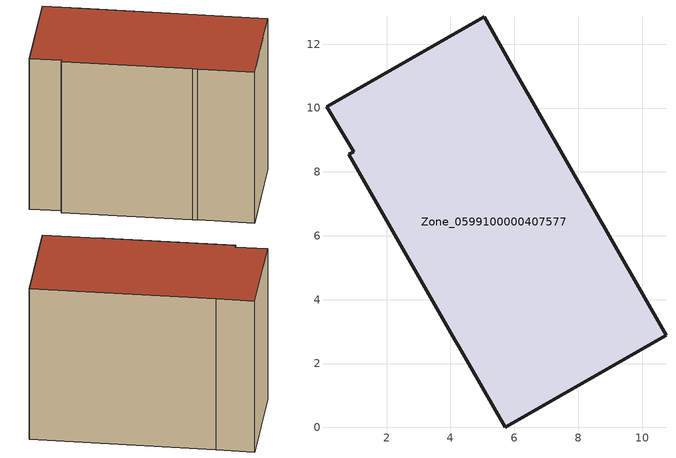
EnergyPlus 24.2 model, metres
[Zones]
Zone_0599100000407577
 floor ground (C_G): 0.82,8.55 0.97,8.64 0.12,10.04 5.07,12.87 6.02,11.13 10.75,2.88 5.72,0 4.27,2.52 4.14,2.75 z0
 wall outside (C_F): 5.72,0 10.75,2.88 6.02,11.13 5.07,12.87 0.12,10.04 0.97,8.64 0.82,8.55 4.14,2.75 4.27,2.52 5.72,0 z0:8.65
 roof outside (C_R): 0.97,8.64 0.82,8.55 4.14,2.75 4.27,2.52 5.72,0 10.75,2.88 6.02,11.13 5.07,12.87 0.12,10.04 z8.65
[BUILDING]
Pand.0599100000407577: North Axis=0; Terrain=City; Loads Convergence Tolerance Value=0.04; Temperature Convergence Tolerance Value=0.4; Solar Distribution=FullExterior; Maximum Number of Warmup Days=25; Minimum Number of Warmup Days=1
[Site:Location]
Rotterdam.The.Hague.AP_ZH_NLD Design_Conditions: Latitude=51.96; Longitude=4.45; Time Zone=1; Elevation=-4.5
[SITE:GROUNDTEMPERATURE:BUILDINGSURFACE]
18, 18, 18, 18, 18, 18, 18, 18, 18, 18, 18, 18
[MATERIAL] Thermal Absorptance=0.9; Solar Absorptance=0.7; Visible Absorptance=0.7
Name | Roughness | Thickness | Conductivity | Density | Specific Heat
G.TC.1992-2005 | MediumSmooth | 0.15 | 0.06 | 540 | 1210
F.TC.1992-2005 | Rough | 0.3 | 0.12 | 1920 | 840
R.TC.1992-2005 | MediumRough | 0.2 | 0.08 | 1500 | 1000
[CONSTRUCTION]
C_G: G.TC.1992-2005
C_F: F.TC.1992-2005
C_R: R.TC.1992-2005
[ZONE]
Zone_0599100000407577: Type=1; Multiplier=1; Ceiling Height=Autocalculate; Volume=Autocalculate; Floor Area=autocalculate; Part of Total Floor Area=Yes
[ZONEINFILTRATION:DESIGNFLOWRATE]
Infil_Zone_0599100000407577: Zone or ZoneList or Space or SpaceList=Zone_0599100000407577; Schedule=AlwaysOn; Design Flow Rate Calculation Method=Flow/Area; Flow Rate per Floor Area=0.0015; Constant Term Coefficient=1; Temperature Term Coefficient=0; Velocity Term Coefficient=0; Velocity Squared Term Coefficient=0
[HVACTEMPLATE:ZONE:IDEALLOADSAIRSYSTEM]
Zone_0599100000407577: Maximum Heating Supply Air Temperature=50; Minimum Cooling Supply Air Temperature=13; Maximum Heating Supply Air Humidity Ratio=0.0156; Minimum Cooling Supply Air Humidity Ratio=0.0077; Heating Limit=NoLimit; Cooling Limit=NoLimit; Dehumidification Control Type=ConstantSensibleHeatRatio; Cooling Sensible Heat Ratio=0.7; Dehumidification Setpoint=60; Humidification Control Type=None; Humidification Setpoint=30; Outdoor Air Method=None; Outdoor Air Flow Rate per Person=0.00944; Outdoor Air Flow Rate per Zone Floor Area=0; Outdoor Air Flow Rate per Zone=0; Demand Controlled Ventilation Type=None; Outdoor Air Economizer Type=NoEconomizer; Heat Recovery Type=None; Sensible Heat Recovery Effectiveness=0.7; Latent Heat Recovery Effectiveness=0.65
[ZONECONTROL:THERMOSTAT]
ThermostatControl_Zone_0599100000407577: Zone or ZoneList=Zone_0599100000407577; Control Type Schedule=DualSetpointControlType; Control 1=Thermostat_Zone_0599100000407577; Temperature Difference Between Cutout And Setpoint=0
[THERMOSTATSETPOINT:DUALSETPOINT]
Thermostat_Zone_0599100000407577: Heating Setpoint Temperature Schedule=HeatingSetpoint_Zone_0599100000407577; Cooling Setpoint Temperature Schedule=CoolingSetpoint_Zone_0599100000407577
[SCHEDULE:COMPACT]
HeatingSetpoint_Zone_0599100000407577: Through: 12/31, For: AllDays, Until: 24:00, 21
CoolingSetpoint_Zone_0599100000407577: Through: 12/31, For: AllDays, Until: 24:00, 24
DualSetpointControlType: Through: 12/31, For: AllDays, Until: 24:00, 4
AlwaysOn: Through: 12/31, For: AllDays, Until: 24:00, 1
